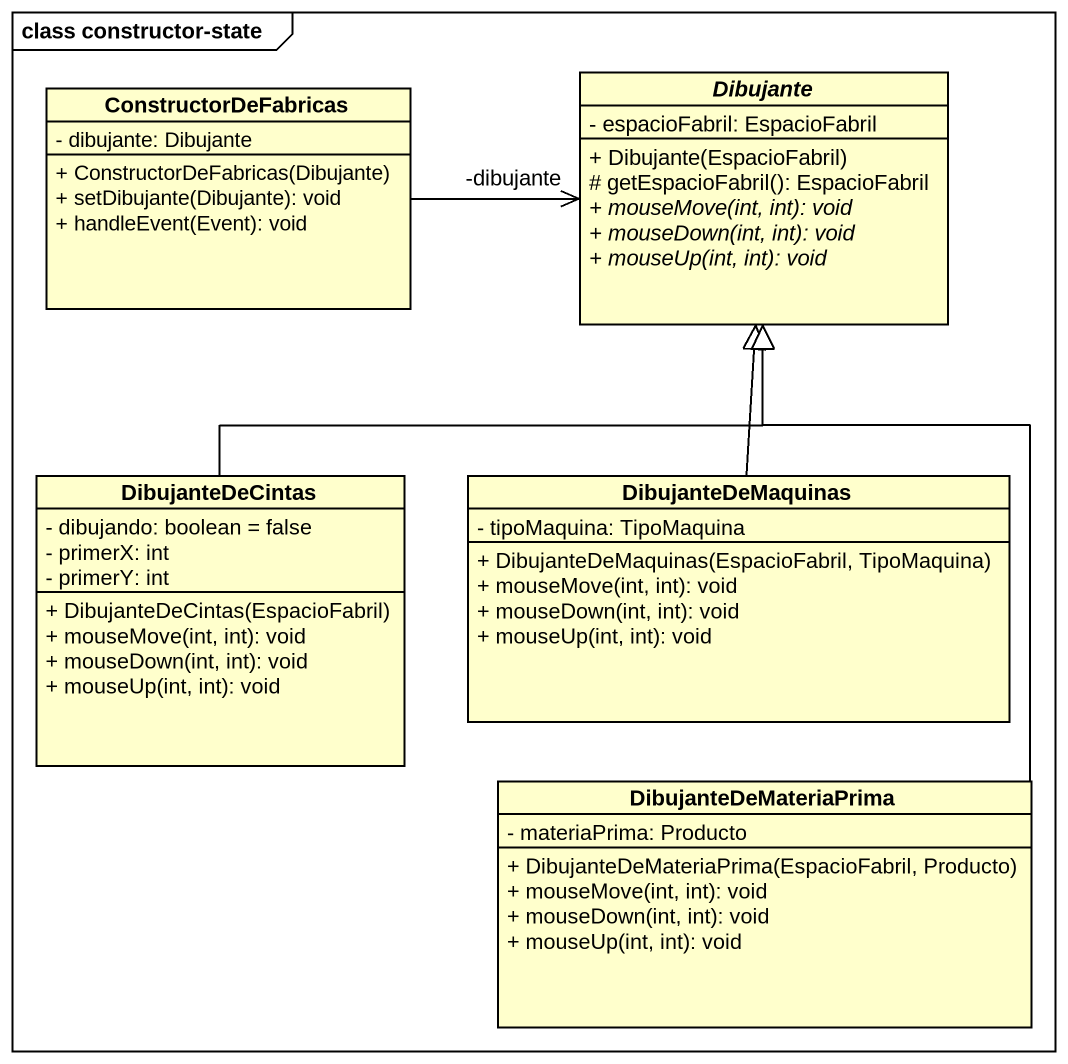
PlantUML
@startuml
mainframe class constructor-state
hide circle
hide empty members
skinparam classAttributeIconSize 0
abstract class Dibujante {
  - espacioFabril: EspacioFabril
  + Dibujante(EspacioFabril)
  # getEspacioFabril(): EspacioFabril
  {abstract} + mouseMove(int, int): void
  {abstract} + mouseDown(int, int): void
  {abstract} + mouseUp(int, int): void
}
class ConstructorDeFabricas {
  - dibujante: Dibujante
  + ConstructorDeFabricas(Dibujante)
  + setDibujante(Dibujante): void
  + handleEvent(Event): void
}
class DibujanteDeCintas {
  - dibujando: boolean = false
  - primerX: int
  - primerY: int
  + DibujanteDeCintas(EspacioFabril)
  + mouseMove(int, int): void
  + mouseDown(int, int): void
  + mouseUp(int, int): void
}
class DibujanteDeMaquinas {
  - tipoMaquina: TipoMaquina
  + DibujanteDeMaquinas(EspacioFabril, TipoMaquina)
  + mouseMove(int, int): void
  + mouseDown(int, int): void
  + mouseUp(int, int): void
}
class DibujanteDeMateriaPrima {
  - materiaPrima: Producto
  + DibujanteDeMateriaPrima(EspacioFabril, Producto)
  + mouseMove(int, int): void
  + mouseDown(int, int): void
  + mouseUp(int, int): void
}
ConstructorDeFabricas -right-> "-dibujante" Dibujante
DibujanteDeCintas -up-|> Dibujante
DibujanteDeMaquinas -up-|> Dibujante
DibujanteDeMateriaPrima -up-|> Dibujante
@enduml
